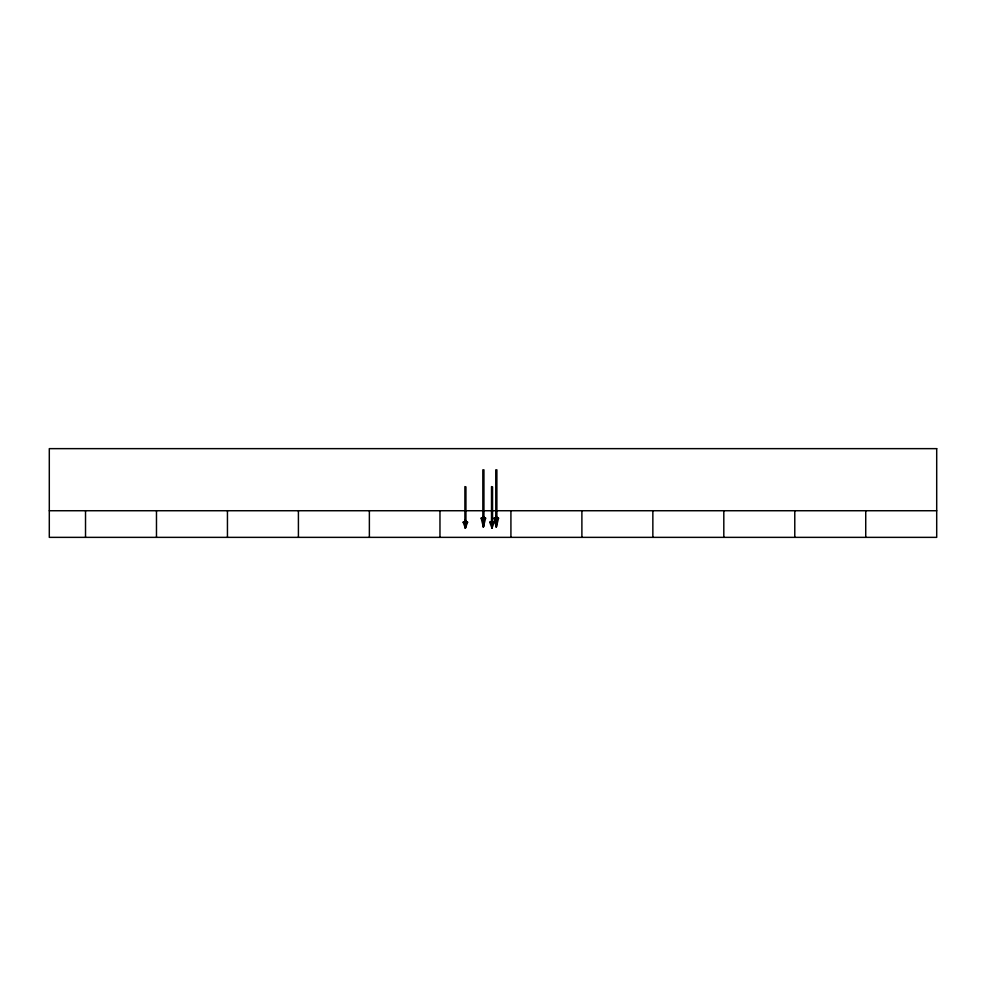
<?xml version="1.0" encoding="UTF-8"?>
<svg xmlns="http://www.w3.org/2000/svg" width="986" height="986" viewBox="0 0 986 986"><rect width="100%" height="100%" fill="white"/><g stroke="black" fill="none" stroke-linecap="round" stroke-linejoin="round"><path stroke-width="1.48" d="M465.897 521.73L466.144 521.754A4.708 4.326 0 0 1 467.598 522.21L465.38 528.102L465.38 520.177A4.708 4.326 0 0 1 465.873 521.508L465.38 528.102L463.161 522.21A4.708 4.326 0 0 1 464.603 521.754L464.887 521.508A4.708 4.326 0 0 1 465.38 520.177M483.916 517.749L484.163 517.773A4.708 3.784 0 0 1 485.605 518.168L483.386 526.98L483.386 516.381A4.708 3.784 0 0 1 483.88 517.551L483.386 526.98L481.168 518.168A4.708 3.784 0 0 1 482.622 517.773L482.906 517.551A4.708 3.784 0 0 1 483.386 516.381M492.507 521.73L492.753 521.754A4.708 4.326 0 0 1 494.208 522.21L491.989 528.102L491.989 520.177A4.708 4.326 0 0 1 492.482 521.508L491.989 528.102L489.771 522.21A4.708 4.326 0 0 1 491.225 521.754L491.496 521.508A4.708 4.326 0 0 1 491.989 520.177M496.845 517.749L497.092 517.773A4.708 3.784 0 0 1 498.546 518.168L496.328 526.98L496.328 516.381A4.708 3.784 0 0 1 496.821 517.551L496.328 526.98L494.109 518.168A4.708 3.784 0 0 1 495.564 517.773L495.835 517.551A4.708 3.784 0 0 1 496.328 516.381M483.128 522.777L483.386 526.98L483.744 521.384M496.069 522.777L496.328 526.98L496.587 522.777M465.109 525.39L465.38 528.102L465.638 525.39M491.731 525.39L491.989 528.102L492.248 525.39M464.899 522.457L464.899 486.579M464.825 522.21L465.91 522.075M491.509 522.457L491.509 486.579M491.435 522.21L492.519 522.075M49.3 510.736L936.7 510.736M491.496 522.913L491.225 522.654A4.708 4.326 0 0 1 489.771 522.21M464.887 522.913L464.603 522.654A4.708 4.326 0 0 1 463.161 522.21M491.459 521.73L491.989 528.102M464.85 521.73L465.38 528.102M495.81 517.749L496.328 526.98M482.869 517.749L483.386 526.98M865.733 510.736L865.733 537.358M794.778 510.736L794.778 537.358M723.81 510.736L723.81 537.358M652.855 510.736L652.855 537.358M581.888 510.736L581.888 537.358M510.921 510.736L510.921 537.358M496.882 469.804L496.882 518.168L495.798 518.044L495.773 469.804M492.544 486.837L492.544 522.21M483.941 469.804L483.941 518.168L482.857 518.044L482.832 469.804M465.934 486.837L465.934 522.21M439.966 510.736L439.966 537.358M369.368 510.736L369.368 537.358M298.413 510.736L298.413 537.358M227.446 510.736L227.446 537.358M156.478 510.736L156.478 537.358M85.523 510.736L85.523 537.358M498.546 518.168A4.708 3.784 0 0 1 497.474 518.5M494.454 518.303A4.708 3.784 0 0 1 494.109 518.168M494.208 522.21A4.708 4.326 0 0 1 493.493 522.481M467.598 522.21A4.708 4.326 0 0 1 466.883 522.481M485.605 518.168A4.708 3.784 0 0 1 484.533 518.5M481.525 518.303A4.708 3.784 0 0 1 481.168 518.168M936.7 448.642L49.3 448.642L49.3 537.358L936.7 537.358L936.7 448.642"/></g></svg>
